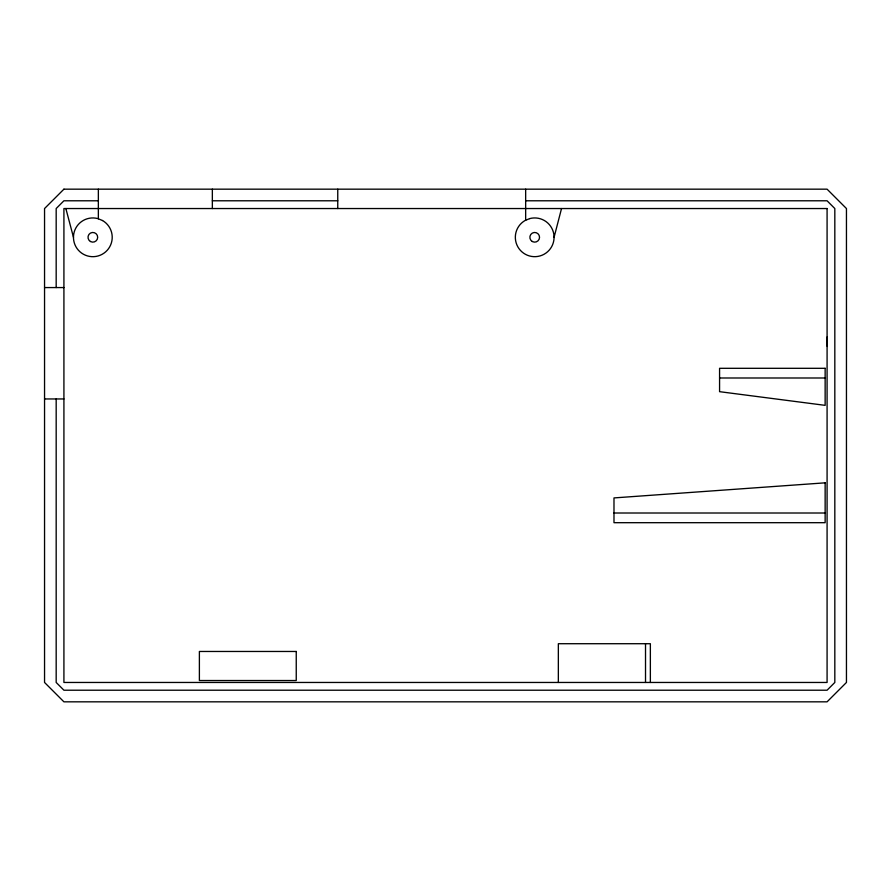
<?xml version="1.0" encoding="UTF-8"?>
<svg xmlns="http://www.w3.org/2000/svg" width="891" height="891" viewBox="0 0 891 891"><rect width="100%" height="100%" fill="white"/><g stroke="black" fill="none" stroke-linecap="round" stroke-linejoin="round"><path stroke-width="1.34" d="M554.079 237.307L561.53 208.539M98.355 200.787L63.918 200.787L56.178 208.539L56.178 287.57M212.348 200.787L337.756 200.787M525.657 200.787L827.082 200.787L834.822 208.539L834.822 682.461L827.082 690.213L63.918 690.213L56.178 682.461L56.178 398.956M44.55 287.57L63.918 287.57M719.572 377.996L825.144 377.996M44.55 398.956L63.918 398.956M613.988 513.004L825.144 513.004M65.856 208.539L73.474 237.307M827.271 336.776L827.271 346.465M650.363 682.461L650.363 643.714L558.345 643.714L558.345 682.461M645.518 643.714L645.518 682.461M525.657 189.17L525.657 220.266M337.756 189.17L337.756 208.539M212.348 189.17L212.348 208.539M98.355 189.17L98.355 218.796M63.918 189.17L44.55 208.539L44.55 682.461L63.918 701.83L827.082 701.83L846.45 682.461L846.45 208.539L827.082 189.17L63.918 189.17M529.688 218.596L525.022 220.534A19.368 19.368 0 0 0 523.596 253.178A19.368 19.368 0 0 0 553.779 240.67A19.368 19.368 0 0 0 529.688 218.596M825.144 482.833L613.988 497.924L613.988 522.694L825.144 522.694L825.144 482.833M827.082 208.539L63.918 208.539L63.918 682.461L827.082 682.461L827.082 208.539M825.144 368.306L719.572 368.306L719.572 391.672L825.144 405.349L825.144 368.306M296.246 651.466L199.384 651.466L199.384 680.524L296.246 680.524L296.246 651.466M102.532 220.534L97.854 218.596A19.368 19.368 0 0 0 73.764 240.67A19.368 19.368 0 0 0 103.957 253.178A19.368 19.368 0 0 0 102.532 220.534M532.283 241.494A4.845 4.845 0 0 0 539.545 237.307A4.845 4.845 0 0 0 532.283 233.108A4.845 4.845 0 0 0 532.283 241.494M90.425 241.494A4.845 4.845 0 0 0 97.687 237.307A4.845 4.845 0 0 0 90.425 233.108A4.845 4.845 0 0 0 90.425 241.494"/></g></svg>
